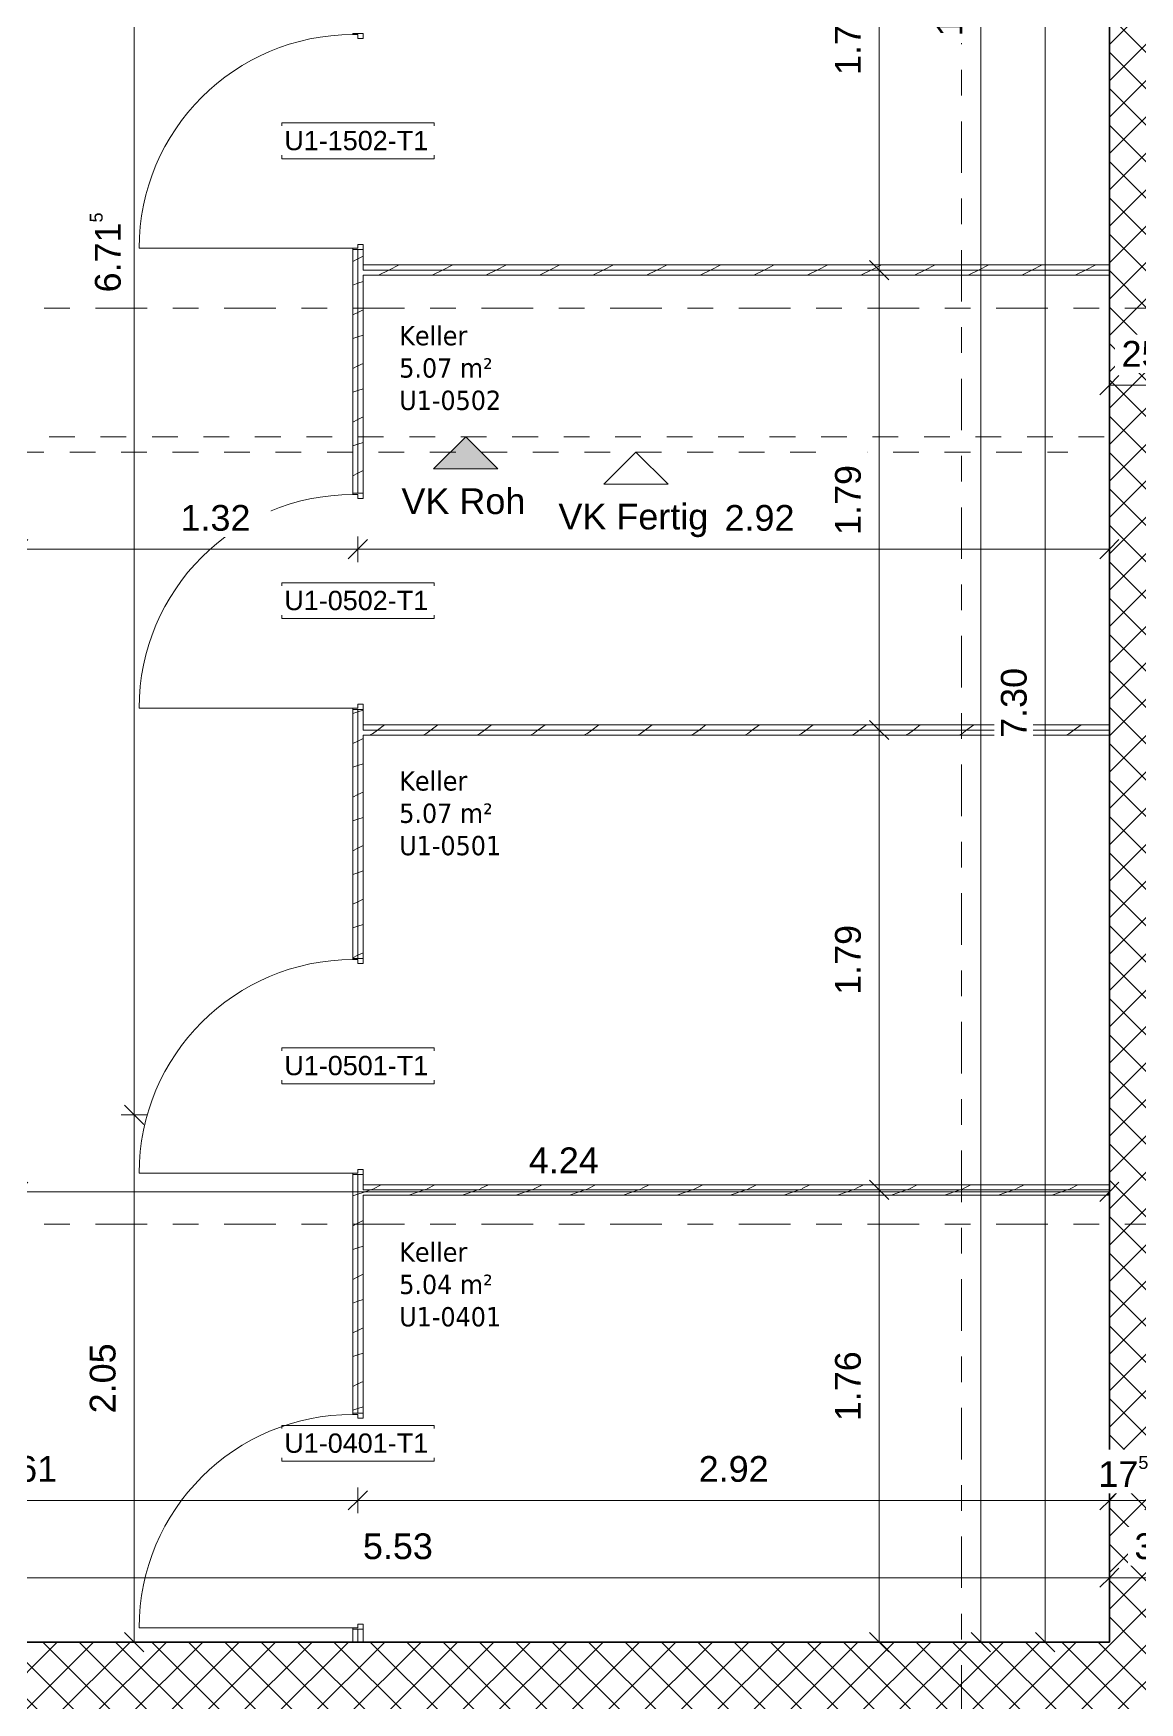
# Model space of a CAD drawing. Header units: metres. Extents: x -35.6 to 33, y -4 to 38.1.
# Drawn here: x -7.98 to -3.69, y 18.04 to 24.52 of the extents above; entities that cross this region are included whole.
import ezdxf

# ---------------------------------------------------------------- set-up
doc = ezdxf.new("R2010")
doc.units = ezdxf.units.M
doc.linetypes.add('_Rasterlinie_', pattern=[0.375, 0.2, -0.05, 0.075, -0.05])
doc.linetypes.add('Strichpunkt - Fein', pattern=[0.2, 0.1, -0.05, 0, -0.05])
for name, color, linetype, lineweight in [('A-____-____-DIMS', 7, 'Continuous', 5), ('A-____-____-DIMS-50', 7, 'Continuous', 5), ('A-____-NOTE-TEXT', 7, 'Continuous', 9), ('A-AREA-____-IDEN', 7, 'Continuous', 5), ('A-DOOR-____-IDEN', 7, 'Continuous', 5), ('A-DOOR-____-OTLN', 7, 'Continuous', 9), ('A-DOOR-FRAM-MCUT', 7, 'Continuous', 9), ('A-DOOR-OPNG-OTLN', 7, 'Continuous', 9), ('A-FLOR-____-OVHD', 7, 'Strichpunkt - Fein', 9), ('A-WALL-____-MCUT', 7, 'Continuous', 35), ('A-WALL-____-PATT', 7, 'Continuous', 35), ('A-WALL-FNSH-MCUT', 7, 'Continuous', 35), ('S-GRID-____-OTLN', 7, 'Continuous', 5)]:
    doc.layers.add(name, color=color, linetype=linetype, lineweight=lineweight)
doc.styles.add('Arial', font='arial.ttf', dxfattribs={"height": 0.1})
doc.styles.add('Arial_1', font='arial.ttf', dxfattribs={"height": 0.075})
doc.styles.add('Verdana_3', font='verdana.ttf', dxfattribs={"width": 0.9, "height": 0.075})
doc.dimstyles.new('Arial_2_00mm_fein_2', dxfattribs={"dimscale": 0.3048, "dimtxt": 0.102026, "dimasz": 0.246063, "dimexe": 0.164042, "dimexo": 0.0625, "dimgap": 0.123031, "dimtad": 1, "dimrnd": 0.005, "dimzin": 0, "dimdsep": 46, "dimtxsty": 'Arial', "dimblk1": 'OBLIQUE', "dimblk2": 'OBLIQUE', "dimsah": 1, "dimcen": 0.09, "dimazin": 0, "dimtfac": 1, "dimtdec": 4, "dimtix": 1, "dimtmove": 0, "dimatfit": 3, "dimfxl": 0.164042, "dimfxlon": 1, "dimtvp": 1, "dimtfill": 1, "dimtolj": 1, "dimtzin": 0, "dimarcsym": 2})
doc.dimstyles.new('SUB_Rohbau_fein', dxfattribs={"dimscale": 0.3048, "dimtxt": 0.102026, "dimasz": 0.246063, "dimexe": 0.164042, "dimexo": 0.0625, "dimgap": 0.123031, "dimtad": 1, "dimdec": 1, "dimlfac": 100, "dimrnd": 0.5, "dimdsep": 46, "dimtxsty": 'Arial', "dimblk1": 'OBLIQUE', "dimblk2": 'OBLIQUE', "dimsah": 1, "dimcen": 0.09, "dimazin": 0, "dimtfac": 1, "dimtdec": 4, "dimtix": 1, "dimtmove": 0, "dimatfit": 3, "dimfxl": 0.164042, "dimfxlon": 1, "dimtvp": 1, "dimtfill": 1, "dimtolj": 1, "dimtzin": 0, "dimarcsym": 2})
doc.dimstyles.new('SUB_Rohbau_fein_1', dxfattribs={"dimscale": 0.3048, "dimtxt": 0.102026, "dimasz": 0.246063, "dimexe": 0.164042, "dimexo": 0.0625, "dimgap": 0.123031, "dimtad": 1, "dimrnd": 0.005, "dimzin": 0, "dimdsep": 46, "dimtxsty": 'Arial', "dimblk1": 'OBLIQUE', "dimblk2": 'OBLIQUE', "dimsah": 1, "dimcen": 0.09, "dimazin": 0, "dimtfac": 1, "dimtdec": 4, "dimtix": 1, "dimtmove": 0, "dimatfit": 3, "dimfxl": 0.164042, "dimfxlon": 1, "dimtvp": 1, "dimtfill": 1, "dimtolj": 1, "dimtzin": 0, "dimarcsym": 2})
doc.dimstyles.new('SUB_Rohbau_fein_2', dxfattribs={"dimscale": 0.3048, "dimtxt": 0.102026, "dimasz": 0.246063, "dimexe": 0.164042, "dimexo": 0.0625, "dimgap": 0.123031, "dimtad": 1, "dimrnd": 0.005, "dimzin": 0, "dimdsep": 46, "dimtxsty": 'Arial', "dimblk1": 'OBLIQUE', "dimblk2": 'OBLIQUE', "dimsah": 1, "dimcen": 0.09, "dimazin": 0, "dimtfac": 1, "dimtdec": 4, "dimtix": 1, "dimtmove": 2, "dimatfit": 3, "dimfxl": 0.164042, "dimfxlon": 1, "dimtvp": 1, "dimtfill": 1, "dimtolj": 1, "dimtzin": 0, "dimarcsym": 2})
doc.dimstyles.new('SUB_Rohbau_fein_3', dxfattribs={"dimscale": 0.3048, "dimtxt": 0.102026, "dimasz": 0.246063, "dimexe": 0.164042, "dimexo": 0.0625, "dimgap": 0.123031, "dimtad": 1, "dimdec": 1, "dimlfac": 100, "dimrnd": 0.5, "dimdsep": 46, "dimtxsty": 'Arial', "dimblk1": 'OBLIQUE', "dimblk2": 'OBLIQUE', "dimsah": 1, "dimcen": 0.09, "dimazin": 0, "dimtfac": 1, "dimtdec": 4, "dimtix": 1, "dimtmove": 2, "dimatfit": 3, "dimfxl": 0.164042, "dimfxlon": 1, "dimtvp": 1, "dimtfill": 1, "dimtolj": 1, "dimtzin": 0, "dimarcsym": 2})
doc.dimstyles.new('SUB_Rohbau_fein_7', dxfattribs={"dimscale": 0.3048, "dimtxt": 0.102026, "dimasz": 0.246063, "dimexe": 0.164042, "dimexo": 0.0625, "dimgap": 0.123031, "dimtad": 1, "dimrnd": 0.005, "dimzin": 0, "dimdsep": 46, "dimtxsty": 'Arial', "dimblk1": 'OBLIQUE', "dimblk2": 'OBLIQUE', "dimsah": 1, "dimcen": 0.09, "dimazin": 0, "dimtfac": 1, "dimtdec": 4, "dimtix": 1, "dimtmove": 0, "dimatfit": 3, "dimfxl": 0.164042, "dimfxlon": 1, "dimtvp": 1, "dimtfill": 1, "dimtolj": 1, "dimtzin": 0, "dimarcsym": 2})
pattern_1 = [(45, (0, 0), (-0.07071068, 0.07071068), []), (135, (0, 0), (-0.07071068, -0.07071068), [])]
pattern_2 = [(216.87, (0.0833, 0.20825), (0.624749256, 0.416501116), [0.10412, -0.93712]), (206.565, (0.20825, 0.14578), (-0.20825414, -0.2082493), [0.23283, -0.23283]), (198.435, (0.20825, 0.04165), (-0.41650024, -0.20824584), [0.13171, -0.52684])]

# ---------------------------------------------------------------- blocks, each defined once
blk = doc.blocks.new('TU DF 1 - Rahmenstock - stumpf einschlagend - 800x1900 Kellerabteil-41621821--01_UG_OK_FFB_AF_ro')
at = {"layer": 'A-DOOR-FRAM-MCUT', "color": 253, "true_color": 0x999999}
for p, q in [((-0.42, 0.02), (-0.4, 0.02)), ((-0.42, -0.02), (-0.42, 0.02)), ((-0.4, 0.02), (-0.4, 0)), ((0.4, 0.02), (0.42, 0.02)), ((0.4, 0), (0.4, 0.02)), ((0.42, 0.02), (0.42, -0.02)), ((-0.415, -0.02), (-0.42, -0.02)), ((-0.415, 0), (-0.415, -0.02)), ((-0.4, 0), (-0.415, 0)), ((0.415, 0), (0.4, 0)), ((0.415, -0.02), (0.415, 0)), ((0.42, -0.02), (0.415, -0.02))]:
    blk.add_line(p, q, dxfattribs=at)
at = {"layer": 'A-DOOR-OPNG-OTLN', "color": 253, "true_color": 0x999999}
blk.add_line((0.415, -0.02), (0.415, -0.85), dxfattribs=at)
blk.add_arc((0.415, -0.02), 0.83, 180, 270, dxfattribs=at)
blk = doc.blocks.new('BE_Pfeil_mit_Text - BE_Pfeil_mit_Text-17793732--01_UG_OK_FFB_AF_ro')
at = {"layer": 'A-____-NOTE-TEXT', "lineweight": 5}
blk.add_hatch(color=256, dxfattribs=at).paths.add_polyline_path([(-0.0025, -0.0025), (0, 0), (0.0025, -0.0025)])
for p, q in [((0, 0), (-0.0025, -0.0025)), ((0.0025, -0.0025), (0, 0)), ((-0.0025, -0.0025), (0.0025, -0.0025))]:
    blk.add_line(p, q, dxfattribs=at)
blk = doc.blocks.new('BE_Pfeil_mit_Text - BE_Pfeil_mit_Text-22938072--01_UG_OK_FFB_AF_ro')
at = {"layer": 'A-____-NOTE-TEXT', "lineweight": 5}
for p, q in [((0, 0), (-0.0025, -0.0025)), ((0.0025, -0.0025), (0, 0)), ((-0.0025, -0.0025), (0.0025, -0.0025))]:
    blk.add_line(p, q, dxfattribs=at)
blk = doc.blocks.new('DIMBLOCK214--01_UG_OK_FFB_AF_ro')
at = {"layer": 'A-____-____-DIMS-50'}
for p, q in [((-7.593, 27.0366), (-7.6305, 27.0741)), ((-7.593, 27.0366), (-7.643, 27.0366)), ((-7.593, 27.0366), (-7.593, 20.3215)), ((-7.593, 27.0366), (-7.5555, 26.9991)), ((-7.593, 27.0366), (-7.543, 27.0366)), ((-7.593, 20.3215), (-7.643, 20.3215)), ((-7.593, 20.3215), (-7.6305, 20.359)), ((-7.593, 20.3215), (-7.5555, 20.284)), ((-7.593, 20.3215), (-7.543, 20.3215))]:
    blk.add_line(p, q, dxfattribs=at)
at = {"layer": 'A-____-____-DIMS-50', "color": 0, "insert": (-7.765, 23.5173), "char_height": 0.1, "width": 0.388091, "attachment_point": 1, "rotation": 90, "line_spacing_factor": 0.941778, "style": 'Arial', "bg_fill": 3, "box_fill_scale": 1.25, "bg_fill_color": 256, "bg_fill_true_color": 13158600, "bg_fill_transparency": 0}
blk.add_mtext('6.71\\A2\\H0.5x;\\S5^  ;\\H2x;', dxfattribs=at)
blk = doc.blocks.new('_Oblique')
at = {"color": 0, "linetype": 'ByBlock', "lineweight": -2}
blk.add_line((-0.5, -0.5), (0.5, 0.5), dxfattribs=at)
blk = doc.blocks.new('DIMBLOCK215--01_UG_OK_FFB_AF_ro')
at = {"layer": 'A-____-____-DIMS-50'}
for p, q in [((-7.593, 20.3215), (-7.643, 20.3215)), ((-7.593, 20.3215), (-7.6305, 20.359)), ((-7.593, 20.3215), (-7.593, 18.2716)), ((-7.593, 20.3215), (-7.5555, 20.284)), ((-7.593, 20.3215), (-7.543, 20.3215)), ((-7.593, 18.2716), (-7.6305, 18.3091)), ((-7.593, 18.2716), (-7.643, 18.2716)), ((-7.593, 18.2716), (-7.5555, 18.2341)), ((-7.593, 18.2716), (-7.543, 18.2716))]:
    blk.add_line(p, q, dxfattribs=at)
at = {"layer": 'A-____-____-DIMS-50', "color": 0, "insert": (-7.765, 19.1608), "char_height": 0.1, "width": 0.325653, "attachment_point": 1, "rotation": 90, "line_spacing_factor": 0.941778, "style": 'Arial', "bg_fill": 3, "box_fill_scale": 1.25, "bg_fill_color": 256, "bg_fill_true_color": 13158600, "bg_fill_transparency": 0}
blk.add_mtext('2.05', dxfattribs=at)
blk = doc.blocks.new('DIMBLOCK218--01_UG_OK_FFB_AF_ro')
at = {"layer": 'A-____-____-DIMS-50'}
for p, q in [((-9.333, 18.5221), (-9.333, 18.5721)), ((-9.333, 18.5221), (-9.2955, 18.5596)), ((-3.803, 18.5221), (-3.803, 18.5721)), ((-3.803, 18.5221), (-3.7655, 18.5596)), ((-9.333, 18.5221), (-9.3705, 18.4846)), ((-9.333, 18.5221), (-3.803, 18.5221)), ((-9.333, 18.5221), (-9.333, 18.4721)), ((-3.803, 18.5221), (-3.8405, 18.4846)), ((-3.803, 18.5221), (-3.803, 18.4721))]:
    blk.add_line(p, q, dxfattribs=at)
at = {"layer": 'A-____-____-DIMS-50', "color": 0, "insert": (-6.7037, 18.6942), "char_height": 0.1, "width": 0.325653, "attachment_point": 1, "line_spacing_factor": 0.941778, "style": 'Arial', "bg_fill": 3, "box_fill_scale": 1.25, "bg_fill_color": 256, "bg_fill_true_color": 13158600, "bg_fill_transparency": 0}
blk.add_mtext('5.53', dxfattribs=at)
blk = doc.blocks.new('DIMBLOCK219--01_UG_OK_FFB_AF_ro')
at = {"layer": 'A-____-____-DIMS-50'}
for p, q in [((-3.803, 18.5221), (-3.803, 18.5721)), ((-3.803, 18.5221), (-3.7655, 18.5596)), ((-3.453, 18.5221), (-3.453, 18.5721)), ((-3.453, 18.5221), (-3.4155, 18.5596)), ((-3.803, 18.5221), (-3.8405, 18.4846)), ((-3.803, 18.5221), (-3.453, 18.5221)), ((-3.803, 18.5221), (-3.803, 18.4721)), ((-3.453, 18.5221), (-3.4905, 18.4846)), ((-3.453, 18.5221), (-3.453, 18.4721))]:
    blk.add_line(p, q, dxfattribs=at)
at = {"layer": 'A-____-____-DIMS-50', "color": 0, "insert": (-3.7056, 18.6942), "char_height": 0.1, "width": 0.186088, "attachment_point": 1, "line_spacing_factor": 0.941778, "style": 'Arial', "bg_fill": 3, "box_fill_scale": 1.25, "bg_fill_color": 256, "bg_fill_true_color": 13158600, "bg_fill_transparency": 0}
blk.add_mtext('35', dxfattribs=at)
blk = doc.blocks.new('DIMBLOCK233--01_UG_OK_FFB_AF_ro')
at = {"layer": 'A-____-____-DIMS-50'}
for p, q in [((-3.803, 23.1566), (-3.803, 23.2066)), ((-3.803, 23.1566), (-3.7655, 23.1941)), ((-3.553, 23.1566), (-3.553, 23.2066)), ((-3.553, 23.1566), (-3.5155, 23.1941)), ((-3.803, 23.1566), (-3.8405, 23.1191)), ((-3.803, 23.1566), (-3.553, 23.1566)), ((-3.803, 23.1566), (-3.803, 23.1066)), ((-3.553, 23.1566), (-3.5905, 23.1191)), ((-3.553, 23.1566), (-3.553, 23.1066))]:
    blk.add_line(p, q, dxfattribs=at)
at = {"layer": 'A-____-____-DIMS-50', "color": 0, "insert": (-3.7556, 23.3286), "char_height": 0.1, "width": 0.186088, "attachment_point": 1, "line_spacing_factor": 0.941778, "style": 'Arial', "bg_fill": 3, "box_fill_scale": 1.25, "bg_fill_color": 256, "bg_fill_true_color": 13158600, "bg_fill_transparency": 0}
blk.add_mtext('25', dxfattribs=at)
blk = doc.blocks.new('DIMBLOCK249--01_UG_OK_FFB_AF_ro')
at = {"layer": 'A-____-____-DIMS-50'}
for p, q in [((-4.0524, 25.5716), (-4.1024, 25.5716)), ((-4.0524, 25.5716), (-4.0899, 25.6091)), ((-4.0524, 18.2716), (-4.0524, 25.5716)), ((-4.0524, 25.5716), (-4.0149, 25.5341)), ((-4.0524, 25.5716), (-4.0024, 25.5716)), ((-4.0524, 18.2716), (-4.0899, 18.3091)), ((-4.0524, 18.2716), (-4.1024, 18.2716)), ((-4.0524, 18.2716), (-4.0149, 18.2341)), ((-4.0524, 18.2716), (-4.0024, 18.2716))]:
    blk.add_line(p, q, dxfattribs=at)
at = {"layer": 'A-____-____-DIMS-50', "color": 0, "insert": (-4.2244, 21.7859), "char_height": 0.1, "width": 0.325653, "attachment_point": 1, "rotation": 90, "line_spacing_factor": 0.941778, "style": 'Arial', "bg_fill": 3, "box_fill_scale": 1.25, "bg_fill_color": 256, "bg_fill_true_color": 13158600, "bg_fill_transparency": 0}
blk.add_mtext('7.30', dxfattribs=at)
blk = doc.blocks.new('DIMBLOCK269--01_UG_OK_FFB_AF_ro')
at = {"layer": 'A-____-____-DIMS-50'}
for p, q in [((-8.043, 20.0221), (-8.043, 20.0721)), ((-8.043, 20.0221), (-8.0055, 20.0596)), ((-3.803, 20.0221), (-3.803, 20.0721)), ((-3.803, 20.0221), (-3.7655, 20.0596)), ((-8.043, 20.0221), (-8.0805, 19.9846)), ((-8.043, 20.0221), (-3.803, 20.0221)), ((-8.043, 20.0221), (-8.043, 19.9721)), ((-3.803, 20.0221), (-3.8405, 19.9846)), ((-3.803, 20.0221), (-3.803, 19.9721))]:
    blk.add_line(p, q, dxfattribs=at)
at = {"layer": 'A-____-____-DIMS-50', "color": 0, "insert": (-6.0587, 20.1942), "char_height": 0.1, "width": 0.325653, "attachment_point": 1, "line_spacing_factor": 0.941778, "style": 'Arial', "bg_fill": 3, "box_fill_scale": 1.25, "bg_fill_color": 256, "bg_fill_true_color": 13158600, "bg_fill_transparency": 0}
blk.add_mtext('4.24', dxfattribs=at)
blk = doc.blocks.new('DIMBLOCK270--01_UG_OK_FFB_AF_ro')
at = {"layer": 'A-____-____-DIMS-50'}
for p, q in [((-4.3024, 31.1016), (-4.3524, 31.1016)), ((-4.3024, 31.1016), (-4.3399, 31.1391)), ((-4.3024, 18.2716), (-4.3024, 31.1016)), ((-4.3024, 31.1016), (-4.2649, 31.0641)), ((-4.3024, 31.1016), (-4.2524, 31.1016)), ((-4.3024, 18.2716), (-4.3399, 18.3091)), ((-4.3024, 18.2716), (-4.3524, 18.2716)), ((-4.3024, 18.2716), (-4.2649, 18.2341)), ((-4.3024, 18.2716), (-4.2524, 18.2716))]:
    blk.add_line(p, q, dxfattribs=at)
at = {"layer": 'A-____-____-DIMS-50', "color": 0, "insert": (-4.4744, 24.5121), "char_height": 0.1, "width": 0.418697, "attachment_point": 1, "rotation": 90, "line_spacing_factor": 0.941778, "style": 'Arial', "bg_fill": 3, "box_fill_scale": 1.25, "bg_fill_color": 256, "bg_fill_true_color": 13158600, "bg_fill_transparency": 0}
blk.add_mtext('12.83', dxfattribs=at)
blk = doc.blocks.new('DIMBLOCK1031--01_UG_OK_FFB_AF_ro')
at = {"layer": 'A-____-____-DIMS-50'}
for p, q in [((-4.697, 25.3916), (-4.747, 25.3916)), ((-4.697, 25.3916), (-4.7345, 25.4291)), ((-4.697, 25.3916), (-4.697, 23.6041)), ((-4.697, 25.3916), (-4.6595, 25.3541)), ((-4.697, 25.3916), (-4.647, 25.3916)), ((-4.697, 23.6041), (-4.7345, 23.6416)), ((-4.697, 23.6041), (-4.747, 23.6041)), ((-4.697, 23.6041), (-4.6595, 23.5666)), ((-4.697, 23.6041), (-4.647, 23.6041))]:
    blk.add_line(p, q, dxfattribs=at)
at = {"layer": 'A-____-____-DIMS-50', "color": 0, "insert": (-4.869, 24.3621), "char_height": 0.1, "width": 0.325653, "attachment_point": 1, "rotation": 90, "line_spacing_factor": 0.941778, "style": 'Arial', "bg_fill": 3, "box_fill_scale": 1.25, "bg_fill_color": 256, "bg_fill_true_color": 13158600, "bg_fill_transparency": 0}
blk.add_mtext('1.79', dxfattribs=at)
blk = doc.blocks.new('DIMBLOCK1032--01_UG_OK_FFB_AF_ro')
at = {"layer": 'A-____-____-DIMS-50'}
for p, q in [((-4.697, 23.6041), (-4.7345, 23.6416)), ((-4.697, 23.6041), (-4.747, 23.6041)), ((-4.697, 23.6041), (-4.697, 21.8166)), ((-4.697, 23.6041), (-4.6595, 23.5666)), ((-4.697, 23.6041), (-4.647, 23.6041)), ((-4.697, 21.8166), (-4.747, 21.8166)), ((-4.697, 21.8166), (-4.7345, 21.8541)), ((-4.697, 21.8166), (-4.6595, 21.7791)), ((-4.697, 21.8166), (-4.647, 21.8166))]:
    blk.add_line(p, q, dxfattribs=at)
at = {"layer": 'A-____-____-DIMS-50', "color": 0, "insert": (-4.869, 22.5746), "char_height": 0.1, "width": 0.325653, "attachment_point": 1, "rotation": 90, "line_spacing_factor": 0.941778, "style": 'Arial', "bg_fill": 3, "box_fill_scale": 1.25, "bg_fill_color": 256, "bg_fill_true_color": 13158600, "bg_fill_transparency": 0}
blk.add_mtext('1.79', dxfattribs=at)
blk = doc.blocks.new('DIMBLOCK1033--01_UG_OK_FFB_AF_ro')
at = {"layer": 'A-____-____-DIMS-50'}
for p, q in [((-4.697, 21.8166), (-4.747, 21.8166)), ((-4.697, 21.8166), (-4.7345, 21.8541)), ((-4.697, 21.8166), (-4.697, 20.0291)), ((-4.697, 21.8166), (-4.6595, 21.7791)), ((-4.697, 21.8166), (-4.647, 21.8166)), ((-4.697, 20.0291), (-4.7345, 20.0666)), ((-4.697, 20.0291), (-4.747, 20.0291)), ((-4.697, 20.0291), (-4.6595, 19.9916)), ((-4.697, 20.0291), (-4.647, 20.0291))]:
    blk.add_line(p, q, dxfattribs=at)
at = {"layer": 'A-____-____-DIMS-50', "color": 0, "insert": (-4.869, 20.7871), "char_height": 0.1, "width": 0.325653, "attachment_point": 1, "rotation": 90, "line_spacing_factor": 0.941778, "style": 'Arial', "bg_fill": 3, "box_fill_scale": 1.25, "bg_fill_color": 256, "bg_fill_true_color": 13158600, "bg_fill_transparency": 0}
blk.add_mtext('1.79', dxfattribs=at)
blk = doc.blocks.new('DIMBLOCK1034--01_UG_OK_FFB_AF_ro')
at = {"layer": 'A-____-____-DIMS-50'}
for p, q in [((-4.697, 20.0291), (-4.7345, 20.0666)), ((-4.697, 20.0291), (-4.747, 20.0291)), ((-4.697, 20.0291), (-4.697, 18.2716)), ((-4.697, 20.0291), (-4.6595, 19.9916)), ((-4.697, 20.0291), (-4.647, 20.0291)), ((-4.697, 18.2716), (-4.7345, 18.3091)), ((-4.697, 18.2716), (-4.747, 18.2716)), ((-4.697, 18.2716), (-4.6595, 18.2341)), ((-4.697, 18.2716), (-4.647, 18.2716))]:
    blk.add_line(p, q, dxfattribs=at)
at = {"layer": 'A-____-____-DIMS-50', "color": 0, "insert": (-4.869, 19.1301), "char_height": 0.1, "width": 0.325653, "attachment_point": 1, "rotation": 90, "line_spacing_factor": 0.941778, "style": 'Arial', "bg_fill": 3, "box_fill_scale": 1.25, "bg_fill_color": 256, "bg_fill_true_color": 13158600, "bg_fill_transparency": 0}
blk.add_mtext('1.76', dxfattribs=at)
blk = doc.blocks.new('DIMBLOCK1052--01_UG_OK_FFB_AF_ro')
at = {"layer": 'A-____-____-DIMS-50'}
for p, q in [((-8.043, 22.5191), (-8.0805, 22.4816)), ((-8.043, 22.5191), (-8.043, 22.5691)), ((-8.043, 22.5191), (-8.0055, 22.5566)), ((-8.043, 22.5191), (-6.723, 22.5191)), ((-8.043, 22.5191), (-8.043, 22.4691)), ((-6.723, 22.5191), (-6.7605, 22.4816)), ((-6.723, 22.5191), (-6.723, 22.5691)), ((-6.723, 22.5191), (-6.6855, 22.5566)), ((-6.723, 22.5191), (-6.723, 22.4691))]:
    blk.add_line(p, q, dxfattribs=at)
at = {"layer": 'A-____-____-DIMS-50', "color": 0, "insert": (-7.4125, 22.6911), "char_height": 0.1, "width": 0.325653, "attachment_point": 1, "line_spacing_factor": 0.941778, "style": 'Arial', "bg_fill": 3, "box_fill_scale": 1.25, "bg_fill_color": 256, "bg_fill_true_color": 13158600, "bg_fill_transparency": 0}
blk.add_mtext('1.32', dxfattribs=at)
blk = doc.blocks.new('DIMBLOCK1053--01_UG_OK_FFB_AF_ro')
at = {"layer": 'A-____-____-DIMS-50'}
for p, q in [((-6.723, 22.5191), (-6.7605, 22.4816)), ((-6.723, 22.5191), (-6.723, 22.5691)), ((-6.723, 22.5191), (-6.6855, 22.5566)), ((-6.723, 22.5191), (-3.803, 22.5191)), ((-6.723, 22.5191), (-6.723, 22.4691)), ((-3.803, 22.5191), (-3.8405, 22.4816)), ((-3.803, 22.5191), (-3.803, 22.5691)), ((-3.803, 22.5191), (-3.7655, 22.5566)), ((-3.803, 22.5191), (-3.803, 22.4691))]:
    blk.add_line(p, q, dxfattribs=at)
at = {"layer": 'A-____-____-DIMS-50', "color": 0, "insert": (-5.2983, 22.6911), "char_height": 0.1, "width": 0.325653, "attachment_point": 1, "line_spacing_factor": 0.941778, "style": 'Arial', "bg_fill": 3, "box_fill_scale": 1.25, "bg_fill_color": 256, "bg_fill_true_color": 13158600, "bg_fill_transparency": 0}
blk.add_mtext('2.92', dxfattribs=at)
blk = doc.blocks.new('DIMBLOCK1054--01_UG_OK_FFB_AF_ro')
at = {"layer": 'A-____-____-DIMS-50'}
for p, q in [((-9.333, 18.8226), (-9.3705, 18.7851)), ((-9.333, 18.8226), (-9.333, 18.8726)), ((-9.333, 18.8226), (-9.2955, 18.8601)), ((-9.333, 18.8226), (-6.723, 18.8226)), ((-9.333, 18.8226), (-9.333, 18.7726)), ((-6.723, 18.8226), (-6.7605, 18.7851)), ((-6.723, 18.8226), (-6.723, 18.8726)), ((-6.723, 18.8226), (-6.6855, 18.8601)), ((-6.723, 18.8226), (-6.723, 18.7726))]:
    blk.add_line(p, q, dxfattribs=at)
at = {"layer": 'A-____-____-DIMS-50', "color": 0, "insert": (-8.1637, 18.9947), "char_height": 0.1, "width": 0.325653, "attachment_point": 1, "line_spacing_factor": 0.941778, "style": 'Arial', "bg_fill": 3, "box_fill_scale": 1.25, "bg_fill_color": 256, "bg_fill_true_color": 13158600, "bg_fill_transparency": 0}
blk.add_mtext('2.61', dxfattribs=at)
blk = doc.blocks.new('DIMBLOCK1055--01_UG_OK_FFB_AF_ro')
at = {"layer": 'A-____-____-DIMS-50'}
for p, q in [((-6.723, 18.8226), (-6.7605, 18.7851)), ((-6.723, 18.8226), (-6.723, 18.8726)), ((-6.723, 18.8226), (-6.6855, 18.8601)), ((-6.723, 18.8226), (-3.803, 18.8226)), ((-6.723, 18.8226), (-6.723, 18.7726)), ((-3.803, 18.8226), (-3.8405, 18.7851)), ((-3.803, 18.8226), (-3.803, 18.8726)), ((-3.803, 18.8226), (-3.7655, 18.8601)), ((-3.803, 18.8226), (-3.803, 18.7726))]:
    blk.add_line(p, q, dxfattribs=at)
at = {"layer": 'A-____-____-DIMS-50', "color": 0, "insert": (-5.3987, 18.9947), "char_height": 0.1, "width": 0.325653, "attachment_point": 1, "line_spacing_factor": 0.941778, "style": 'Arial', "bg_fill": 3, "box_fill_scale": 1.25, "bg_fill_color": 256, "bg_fill_true_color": 13158600, "bg_fill_transparency": 0}
blk.add_mtext('2.92', dxfattribs=at)
blk = doc.blocks.new('DIMBLOCK1056--01_UG_OK_FFB_AF_ro')
at = {"layer": 'A-____-____-DIMS-50'}
for p, q in [((-3.803, 18.8226), (-3.8405, 18.7851)), ((-3.803, 18.8226), (-3.803, 18.8726)), ((-3.803, 18.8226), (-3.7655, 18.8601)), ((-3.803, 18.8226), (-3.628, 18.8226)), ((-3.803, 18.8226), (-3.803, 18.7726)), ((-3.628, 18.8226), (-3.6655, 18.7851)), ((-3.628, 18.8226), (-3.628, 18.8726)), ((-3.628, 18.8226), (-3.5905, 18.8601)), ((-3.628, 18.8226), (-3.628, 18.7726))]:
    blk.add_line(p, q, dxfattribs=at)
at = {"layer": 'A-____-____-DIMS-50', "color": 0, "insert": (-3.8457, 18.9947), "char_height": 0.1, "width": 0.248525, "attachment_point": 1, "line_spacing_factor": 0.941778, "style": 'Arial', "bg_fill": 3, "box_fill_scale": 1.25, "bg_fill_color": 256, "bg_fill_true_color": 13158600, "bg_fill_transparency": 0}
blk.add_mtext('17\\A2\\H0.5x;\\S5^  ;\\H2x;', dxfattribs=at)

msp = doc.modelspace()

# ---------------------------------------------------------------- hatches: boundary and pattern name
at = {"layer": 'A-WALL-____-PATT', "lineweight": 9}
h = msp.add_hatch(dxfattribs=at)
h.set_pattern_fill('FP_1', color=256, style=0, pattern_type=2)
h.set_pattern_definition(pattern_1)
h.paths.add_polyline_path([(-3.803, 23.4566), (-3.553, 23.4566), (-3.553, 25.5716), (-3.803, 25.5716), (-3.803, 23.5841)])
h.paths.add_polyline_path([(-3.803, 26.4716), (-3.553, 26.4716), (-3.553, 30.5016), (-3.803, 30.5016), (-3.803, 26.5231)])
at = {"layer": 'A-WALL-____-PATT', "lineweight": 9, "true_color": 0xc3b7ad}
h = msp.add_hatch(dxfattribs=at)
h.set_pattern_fill('FP_4', color=9, style=0, pattern_type=2)
h.set_pattern_definition(pattern_2)
h.paths.add_polyline_path([(-6.723, 18.2716), (-6.723, 18.3216), (-6.743, 18.3216), (-6.743, 18.2716)])
h.paths.add_polyline_path([(-6.743, 19.1616), (-6.723, 19.1616), (-6.723, 20.0891), (-6.743, 20.0891), (-6.743, 19.693)])
h.paths.add_polyline_path([(-6.723, 20.9291), (-6.723, 21.8966), (-6.743, 21.8966), (-6.743, 20.9291)])
h.paths.add_polyline_path([(-6.723, 22.7366), (-6.723, 23.6841), (-6.743, 23.6841), (-6.743, 22.7366)])
h.paths.add_polyline_path([(-6.743, 24.5241), (-6.723, 24.5241), (-6.723, 25.3916), (-6.743, 25.3916), (-6.743, 25.0397)])
h = msp.add_hatch(dxfattribs=at)
h.set_pattern_fill('FP_4', color=9, style=0, pattern_type=2)
h.set_pattern_definition(pattern_2)
h.paths.add_polyline_path([(-6.723, 18.2716), (-6.703, 18.2716), (-6.703, 18.3216), (-6.723, 18.3216), (-6.723, 18.3198)])
h.paths.add_polyline_path([(-6.703, 19.1616), (-6.703, 20.0891), (-6.723, 20.0891), (-6.723, 19.1616)])
h.paths.add_polyline_path([(-6.723, 20.9291), (-6.703, 20.9291), (-6.703, 21.8966), (-6.723, 21.8966), (-6.723, 21.1678)])
h.paths.add_polyline_path([(-6.723, 22.7366), (-6.703, 22.7366), (-6.703, 23.6841), (-6.723, 23.6841), (-6.723, 23.2215)])
h.paths.add_polyline_path([(-6.723, 24.5241), (-6.703, 24.5241), (-6.703, 25.3716), (-6.723, 25.3716), (-6.723, 25.0397)])
h = msp.add_hatch(dxfattribs=at)
h.set_pattern_fill('FP_4', color=9, style=0, pattern_type=2)
h.set_pattern_definition(pattern_2)
h.paths.add_polyline_path([(-6.703, 23.6041), (-3.803, 23.6041), (-3.803, 23.6241), (-6.703, 23.6241)])
h = msp.add_hatch(dxfattribs=at)
h.set_pattern_fill('FP_4', color=9, style=0, pattern_type=2)
h.set_pattern_definition(pattern_2)
h.paths.add_polyline_path([(-3.803, 23.5841), (-3.803, 23.6041), (-6.703, 23.6041), (-6.703, 23.5841), (-4.5941, 23.5841)])
at = {"layer": 'A-WALL-____-PATT', "lineweight": 9}
h = msp.add_hatch(dxfattribs=at)
h.set_pattern_fill('FP_1', color=256, style=0, pattern_type=2)
h.set_pattern_definition(pattern_1)
h.paths.add_polyline_path([(-3.803, 18.2716), (-3.453, 18.2716), (-3.453, 23.4566), (-3.803, 23.4566), (-3.803, 18.5532)])
at = {"layer": 'A-WALL-____-PATT', "lineweight": 9, "true_color": 0xc3b7ad}
h = msp.add_hatch(dxfattribs=at)
h.set_pattern_fill('FP_4', color=9, style=0, pattern_type=2)
h.set_pattern_definition(pattern_2)
h.paths.add_polyline_path([(-3.8064, 21.8166), (-3.803, 21.8166), (-3.803, 21.8366), (-6.703, 21.8366), (-6.703, 21.8166), (-4.5941, 21.8166)])
h = msp.add_hatch(dxfattribs=at)
h.set_pattern_fill('FP_4', color=9, style=0, pattern_type=2)
h.set_pattern_definition(pattern_2)
h.paths.add_polyline_path([(-4.5941, 21.7966), (-3.803, 21.7966), (-3.803, 21.8166), (-6.703, 21.8166), (-6.703, 21.7966), (-6.6738, 21.7966)])
h = msp.add_hatch(dxfattribs=at)
h.set_pattern_fill('FP_4', color=9, style=0, pattern_type=2)
h.set_pattern_definition(pattern_2)
h.paths.add_polyline_path([(-6.6738, 20.0291), (-3.803, 20.0291), (-3.803, 20.0491), (-6.703, 20.0491), (-6.703, 20.0291)])
h = msp.add_hatch(dxfattribs=at)
h.set_pattern_fill('FP_4', color=9, style=0, pattern_type=2)
h.set_pattern_definition(pattern_2)
h.paths.add_polyline_path([(-6.6738, 20.0091), (-3.803, 20.0091), (-3.803, 20.0291), (-6.703, 20.0291), (-6.703, 20.0091)])
at = {"layer": 'A-WALL-____-PATT', "lineweight": 9}
h = msp.add_hatch(dxfattribs=at)
h.set_pattern_fill('FP_1', color=256, style=0, pattern_type=2)
h.set_pattern_definition(pattern_1)
h.paths.add_polyline_path([(5.377, 17.9716), (5.727, 17.9716), (5.727, 18.2716), (-9.633, 18.2716), (-9.633, 17.9716), (3.7244, 17.9716)])

# ---------------------------------------------------------------- linework, layer by layer
at = {"layer": 'A-DOOR-____-IDEN', "flags": 128}
for points in [[(-7.0191, 24.1759), (-6.4271, 24.1759), (-6.4271, 24.0369), (-7.0191, 24.0369)], [(-7.0191, 22.3884), (-6.4271, 22.3884), (-6.4271, 22.2494), (-7.0191, 22.2494)], [(-7.0191, 20.5809), (-6.4271, 20.5809), (-6.4271, 20.4419), (-7.0191, 20.4419)]]:
    msp.add_lwpolyline(points, close=True, dxfattribs=at)
at = {"layer": 'A-FLOR-____-OVHD'}
for p, q in [((-30.923, 22.9566), (-3.803, 22.9566)), ((-8.043, 22.8966), (-3.9641, 22.8966))]:
    msp.add_line(p, q, dxfattribs=at)
at = {"layer": 'A-WALL-____-MCUT'}
for p, q in [((-3.803, 25.5716), (-3.803, 18.2716)), ((-3.803, 18.2716), (-9.333, 18.2716))]:
    msp.add_line(p, q, dxfattribs=at)
at = {"layer": 'A-WALL-____-MCUT', "color": 253, "lineweight": 9, "true_color": 0x999999}
for p, q in [((-6.723, 22.7366), (-6.723, 23.6841)), ((-6.703, 23.6241), (-6.703, 23.6041)), ((-3.803, 23.6041), (-6.703, 23.6041)), ((-6.723, 20.9291), (-6.723, 21.8966)), ((-6.703, 21.8366), (-6.703, 21.8166)), ((-3.803, 21.8166), (-6.703, 21.8166)), ((-6.723, 19.1616), (-6.723, 20.0891)), ((-6.703, 20.0491), (-6.703, 20.0291)), ((-3.803, 20.0291), (-6.703, 20.0291)), ((-6.723, 18.2716), (-6.723, 18.3216))]:
    msp.add_line(p, q, dxfattribs=at)
at = {"layer": 'A-WALL-FNSH-MCUT', "color": 253, "lineweight": 9, "true_color": 0x999999}
for p, q in [((-6.743, 23.6841), (-6.743, 22.7366)), ((-6.703, 23.6841), (-6.743, 23.6841)), ((-6.703, 23.6241), (-6.703, 23.6841)), ((-3.803, 23.6241), (-6.703, 23.6241)), ((-6.703, 22.7366), (-6.703, 23.5841)), ((-6.703, 23.5841), (-3.803, 23.5841)), ((-6.743, 22.7366), (-6.703, 22.7366)), ((-6.743, 21.8966), (-6.743, 20.9291)), ((-6.703, 21.8966), (-6.743, 21.8966)), ((-6.703, 21.8366), (-6.703, 21.8966)), ((-3.803, 21.8366), (-6.703, 21.8366)), ((-6.703, 20.9291), (-6.703, 21.7966)), ((-6.703, 21.7966), (-3.803, 21.7966)), ((-6.743, 20.9291), (-6.703, 20.9291)), ((-6.743, 20.0891), (-6.743, 19.1616)), ((-6.703, 20.0891), (-6.743, 20.0891)), ((-6.703, 20.0491), (-6.703, 20.0891)), ((-3.803, 20.0491), (-6.703, 20.0491)), ((-6.703, 19.1616), (-6.703, 20.0091)), ((-6.703, 20.0091), (-3.803, 20.0091)), ((-6.743, 19.1616), (-6.703, 19.1616)), ((-6.743, 18.3216), (-6.743, 18.2716)), ((-6.703, 18.3216), (-6.743, 18.3216)), ((-6.703, 18.2716), (-6.703, 18.3216))]:
    msp.add_line(p, q, dxfattribs=at)
at = {"layer": 'S-GRID-____-OTLN', "color": 8, "linetype": '_Rasterlinie_', "true_color": 0x808080}
for p, q in [((-4.378, -3.518), (-4.378, 26.6349)), ((-33.7426, 23.4566), (27.9515, 23.4566)), ((-33.7426, 19.8966), (27.9515, 19.8966))]:
    msp.add_line(p, q, dxfattribs=at)

# ---------------------------------------------------------------- block references
at = {"layer": 'A-____-NOTE-TEXT', "lineweight": 5, "xscale": 50, "yscale": 50, "zscale": 50}
for name, p in [('BE_Pfeil_mit_Text - BE_Pfeil_mit_Text-17793732--01_UG_OK_FFB_AF_ro', (-6.3038, 22.9566)), ('BE_Pfeil_mit_Text - BE_Pfeil_mit_Text-22938072--01_UG_OK_FFB_AF_ro', (-5.6426, 22.8966))]:
    msp.add_blockref(name, p, dxfattribs=at)
at = {"layer": 'A-DOOR-____-OTLN', "color": 253, "true_color": 0x999999, "rotation": 270.0000000000001}
for p in [(-6.723, 24.1041), (-6.723, 22.3166), (-6.723, 20.5091), (-6.723, 18.7416)]:
    msp.add_blockref('TU DF 1 - Rahmenstock - stumpf einschlagend - 800x1900 Kellerabteil-41621821--01_UG_OK_FFB_AF_ro', p, dxfattribs=at)

# ---------------------------------------------------------------- texts
at = {"layer": 'A-____-NOTE-TEXT', "lineweight": 5, "insert": (-6.5538, 22.7559), "char_height": 0.1, "width": 0.597257, "attachment_point": 1, "style": 'Arial', "bg_fill": 3, "box_fill_scale": 1.25, "bg_fill_color": 256, "bg_fill_true_color": 13158600, "bg_fill_transparency": 0}
msp.add_mtext('VK Roh', dxfattribs=at)
at = {"layer": 'A-AREA-____-IDEN', "color": 8, "true_color": 0x808080, "char_height": 0.075, "attachment_point": 1, "style": 'Verdana_3'}
for s, insert, width in [('Keller', (-6.5624, 23.3868), 0.331899), ('5.07 m²', (-6.5624, 23.2612), 0.472595), ('U1-0502', (-6.5624, 23.1355), 0.497848), ('Keller', (-6.5624, 21.6563), 0.331899), ('5.07 m²', (-6.5624, 21.5306), 0.472595), ('U1-0501', (-6.5624, 21.4049), 0.497848), ('Keller', (-6.5624, 19.8251), 0.331899), ('5.04 m²', (-6.5624, 19.6994), 0.472595), ('U1-0401', (-6.5624, 19.5737), 0.497848)]:
    msp.add_mtext(s, dxfattribs=dict(at, insert=insert, width=width))

# ---------------------------------------------------------------- next in the draw order: texts
at = {"layer": 'A-____-NOTE-TEXT', "lineweight": 5, "insert": (-5.9438, 22.6959), "char_height": 0.1, "width": 0.721519, "attachment_point": 1, "style": 'Arial', "bg_fill": 3, "box_fill_scale": 1.25, "bg_fill_color": 256, "bg_fill_true_color": 13158600, "bg_fill_transparency": 0}
msp.add_mtext('VK Fertig', dxfattribs=at)
at = {"layer": 'A-DOOR-____-IDEN', "char_height": 0.075, "width": 0.689451, "attachment_point": 1, "style": 'Arial_1', "bg_fill": 3, "box_fill_scale": 1.25, "bg_fill_color": 256, "bg_fill_true_color": 13158600, "bg_fill_transparency": 0}
for s, insert in [('U1-1502-T1', (-7.0091, 24.145)), ('U1-0502-T1', (-7.0091, 22.3575)), ('U1-0501-T1', (-7.0091, 20.55))]:
    msp.add_mtext(s, dxfattribs=dict(at, insert=insert))

# ---------------------------------------------------------------- next in the draw order: dimensions: what is measured, and where the dimension line sits
at = {"layer": 'A-____-____-DIMS'}
dim = msp.add_linear_dim(base=(-7.593, 20.3215), p1=(-7.543, 27.0366), p2=(-7.643, 20.3215), angle=90, text='\\A1;6.71\\Q;{\\A1;{\\H0.5x;\\S5^ ;}}', dimstyle='SUB_Rohbau_fein_1', override={"dimpost": '<>', "dimfxl": 6.715841}, dxfattribs=at)
dim.commit()
dim.dimension.update_dxf_attribs({"geometry": 'DIMBLOCK214--01_UG_OK_FFB_AF_ro', "text_midpoint": (-7.6816, 23.679)})
dim = msp.add_linear_dim(base=(-4.697, 23.6041), p1=(-4.647, 25.3916), p2=(-4.647, 23.6041), angle=90, dimstyle='SUB_Rohbau_fein_7', override={"dimpost": '<>', "dimfxl": 1.7875}, dxfattribs=at)
dim.commit()
dim.dimension.update_dxf_attribs({"geometry": 'DIMBLOCK1031--01_UG_OK_FFB_AF_ro', "text_midpoint": (-4.7855, 24.4978)})
dim = msp.add_linear_dim(base=(-3.553, 23.1566), p1=(-3.803, 23.2066), p2=(-3.553, 23.2066), dimstyle='SUB_Rohbau_fein', override={"dimpost": '<>', "dimfxl": 0.25}, dxfattribs=at)
dim.commit()
dim.dimension.update_dxf_attribs({"geometry": 'DIMBLOCK233--01_UG_OK_FFB_AF_ro', "text_midpoint": (-3.678, 23.2451)})

# ---------------------------------------------------------------- next in the draw order: dimensions: what is measured, and where the dimension line sits
for base, p1, p2, dimstyle, override, picture, middle in [((-4.697, 21.8166), (-4.647, 23.6041), (-4.647, 21.8166), 'SUB_Rohbau_fein_7', {"dimpost": '<>', "dimfxl": 1.7875}, 'DIMBLOCK1032--01_UG_OK_FFB_AF_ro', (-4.7855, 22.7103)), ((-7.593, 18.2716), (-7.643, 20.3215), (-7.543, 18.2716), 'SUB_Rohbau_fein_1', {"dimpost": '<>', "dimfxl": 2.052342}, 'DIMBLOCK215--01_UG_OK_FFB_AF_ro', (-7.6816, 19.2965))]:
    dim = msp.add_linear_dim(base=base, p1=p1, p2=p2, angle=90, dimstyle=dimstyle, override=override, dxfattribs=at)
    dim.commit()
    dim.dimension.update_dxf_attribs({"geometry": picture, "text_midpoint": middle})
dim = msp.add_linear_dim(base=(-6.723, 22.5191), p1=(-8.043, 22.5691), p2=(-6.723, 22.5691), dimstyle='SUB_Rohbau_fein_2', override={"dimpost": '<>', "dimfxl": 1.32}, dxfattribs=at)
dim.commit()
dim.dimension.update_dxf_attribs({"geometry": 'DIMBLOCK1052--01_UG_OK_FFB_AF_ro', "text_midpoint": (-7.2496, 22.6244), "dimtype": 160})

# ---------------------------------------------------------------- next in the draw order: dimensions: what is measured, and where the dimension line sits
for base, p1, p2, dimstyle, override, picture, middle in [((-6.723, 18.8226), (-9.333, 18.8726), (-6.723, 18.8726), 'SUB_Rohbau_fein_7', {"dimpost": '<>', "dimfxl": 2.61}, 'DIMBLOCK1054--01_UG_OK_FFB_AF_ro', (-8.028, 18.9112)), ((-3.803, 18.5221), (-9.333, 18.5721), (-3.803, 18.5721), 'SUB_Rohbau_fein_1', {"dimpost": '<>', "dimfxl": 5.53}, 'DIMBLOCK218--01_UG_OK_FFB_AF_ro', (-6.568, 18.6107))]:
    dim = msp.add_linear_dim(base=base, p1=p1, p2=p2, dimstyle=dimstyle, override=override, dxfattribs=at)
    dim.commit()
    dim.dimension.update_dxf_attribs({"geometry": picture, "text_midpoint": middle})

# ---------------------------------------------------------------- next in the draw order: dimensions: what is measured, and where the dimension line sits
dim = msp.add_linear_dim(base=(-4.0524, 25.5716), p1=(-4.1024, 18.2716), p2=(-4.1024, 25.5716), angle=90, dimstyle='Arial_2_00mm_fein_2', override={"dimpost": '<>', "dimfxl": 7.300001}, dxfattribs=at)
dim.commit()
dim.dimension.update_dxf_attribs({"geometry": 'DIMBLOCK249--01_UG_OK_FFB_AF_ro', "text_midpoint": (-4.141, 21.9216)})
dim = msp.add_linear_dim(base=(-3.453, 18.5221), p1=(-3.803, 18.5721), p2=(-3.453, 18.5721), dimstyle='SUB_Rohbau_fein', override={"dimpost": '<>', "dimfxl": 0.35}, dxfattribs=at)
dim.commit()
dim.dimension.update_dxf_attribs({"geometry": 'DIMBLOCK219--01_UG_OK_FFB_AF_ro', "text_midpoint": (-3.628, 18.6107)})

# ---------------------------------------------------------------- next in the draw order: dimensions: what is measured, and where the dimension line sits
dim = msp.add_linear_dim(base=(-3.803, 20.0221), p1=(-8.043, 20.0721), p2=(-3.803, 20.0721), dimstyle='SUB_Rohbau_fein_1', override={"dimpost": '<>', "dimfxl": 4.24}, dxfattribs=at)
dim.commit()
dim.dimension.update_dxf_attribs({"geometry": 'DIMBLOCK269--01_UG_OK_FFB_AF_ro', "text_midpoint": (-5.923, 20.1098)})

# ---------------------------------------------------------------- next in the draw order: dimensions: what is measured, and where the dimension line sits
for base, p1, p2, dimstyle, override, picture, middle in [((-4.3024, 31.1016), (-4.3524, 18.2716), (-4.3524, 31.1016), 'SUB_Rohbau_fein_1', {"dimpost": '<>', "dimfxl": 12.830001}, 'DIMBLOCK270--01_UG_OK_FFB_AF_ro', (-4.391, 24.6866)), ((-4.697, 20.0291), (-4.647, 21.8166), (-4.647, 20.0291), 'SUB_Rohbau_fein_7', {"dimpost": '<>', "dimfxl": 1.7875}, 'DIMBLOCK1033--01_UG_OK_FFB_AF_ro', (-4.7855, 20.9228))]:
    dim = msp.add_linear_dim(base=base, p1=p1, p2=p2, angle=90, dimstyle=dimstyle, override=override, dxfattribs=at)
    dim.commit()
    dim.dimension.update_dxf_attribs({"geometry": picture, "text_midpoint": middle})

# ---------------------------------------------------------------- next in the draw order: dimensions: what is measured, and where the dimension line sits
dim = msp.add_linear_dim(base=(-3.803, 22.5191), p1=(-6.723, 22.5691), p2=(-3.803, 22.5691), dimstyle='SUB_Rohbau_fein_2', override={"dimpost": '<>', "dimfxl": 2.92}, dxfattribs=at)
dim.commit()
dim.dimension.update_dxf_attribs({"geometry": 'DIMBLOCK1053--01_UG_OK_FFB_AF_ro', "text_midpoint": (-5.1355, 22.6244), "dimtype": 160})
dim = msp.add_linear_dim(base=(-4.697, 18.2716), p1=(-4.647, 20.0291), p2=(-4.647, 18.2716), angle=90, dimstyle='SUB_Rohbau_fein_2', override={"dimpost": '<>', "dimfxl": 1.7575}, dxfattribs=at)
dim.commit()
dim.dimension.update_dxf_attribs({"geometry": 'DIMBLOCK1034--01_UG_OK_FFB_AF_ro', "text_midpoint": (-4.8024, 19.2929), "dimtype": 160, "text_rotation": 90})

# ---------------------------------------------------------------- next in the draw order: dimensions: what is measured, and where the dimension line sits
dim = msp.add_linear_dim(base=(-3.803, 18.8226), p1=(-6.723, 18.8726), p2=(-3.803, 18.8726), dimstyle='SUB_Rohbau_fein_7', override={"dimpost": '<>', "dimfxl": 2.92}, dxfattribs=at)
dim.commit()
dim.dimension.update_dxf_attribs({"geometry": 'DIMBLOCK1055--01_UG_OK_FFB_AF_ro', "text_midpoint": (-5.263, 18.9112)})

# ---------------------------------------------------------------- next in the draw order: linework, layer by layer
at = {"layer": 'A-DOOR-____-IDEN', "flags": 128}
msp.add_lwpolyline([(-7.0191, 19.1134), (-6.4271, 19.1134), (-6.4271, 18.9744), (-7.0191, 18.9744)], close=True, dxfattribs=at)

# ---------------------------------------------------------------- next in the draw order: dimensions: what is measured, and where the dimension line sits
at = {"layer": 'A-____-____-DIMS'}
dim = msp.add_linear_dim(base=(-3.628, 18.8226), p1=(-3.803, 18.8726), p2=(-3.628, 18.8726), text='\\A1;17\\Q;{\\A1;{\\H0.5x;\\S5^ ;}}', dimstyle='SUB_Rohbau_fein_3', override={"dimpost": '<>', "dimfxl": 0.175}, dxfattribs=at)
dim.commit()
dim.dimension.update_dxf_attribs({"geometry": 'DIMBLOCK1056--01_UG_OK_FFB_AF_ro', "text_midpoint": (-3.7215, 18.928), "dimtype": 160})

# ---------------------------------------------------------------- next in the draw order: texts
at = {"layer": 'A-DOOR-____-IDEN', "insert": (-7.0091, 19.0825), "char_height": 0.075, "width": 0.689451, "attachment_point": 1, "style": 'Arial_1', "bg_fill": 3, "box_fill_scale": 1.25, "bg_fill_color": 256, "bg_fill_true_color": 13158600, "bg_fill_transparency": 0}
msp.add_mtext('U1-0401-T1', dxfattribs=at)

doc.saveas('drawing.dxf')
